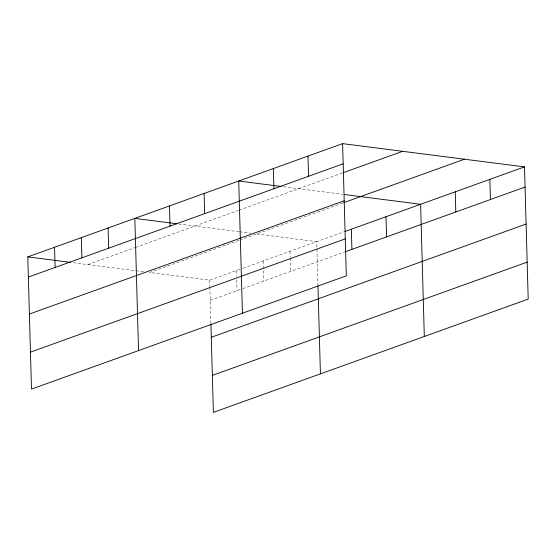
<?xml version="1.0" encoding="UTF-8"?>
<svg xmlns="http://www.w3.org/2000/svg" width="556" height="556" viewBox="0 0 556 556"><rect width="100%" height="100%" fill="white"/><g stroke="black" fill="none" stroke-linecap="round" stroke-linejoin="round"><path stroke-width="0.42" stroke-dasharray="2.78 2.08" d="M87.827 264.58L134.858 247.656M135.664 247.364L238.35 210.418M239.156 210.133L342.239 173.041M238.865 240.394L149.668 272.489L209.695 280.161L242.131 268.492M239.678 240.102L343.684 202.683M242.937 268.2L344.115 231.796M210.258 300.33L241.881 288.953M242.694 288.661L344.678 251.972M283.317 186.719L342.559 194.294M178.566 223.985L238.67 231.671M239.525 231.776L250.693 233.207M256.705 233.979L316.732 241.651L317.942 285.033M73.246 262.717L143.656 271.717M289.975 251.277L290.135 257.164M290.162 258.005L290.538 271.453M263.21 260.903L263.773 281.079M236.453 270.536L236.62 276.415M236.71 279.779L237.016 290.705M209.695 280.161L209.855 286.041M209.883 286.882L210.905 323.543"/><path stroke-width="0.83" d="M342.614 143.636L346.305 275.839L31.49 389.103L27.8 256.9L342.614 143.636L524.51 166.897L528.2 299.1L213.386 412.364L210.932 324.405M28.363 277.076L343.177 163.811M343.045 172.756L402.641 151.315M29.398 314.043L344.213 200.779M343.684 202.683L464.482 159.218M344.915 231.511L524.51 166.897M30.462 352.136L345.276 238.871M345.478 251.68L525.072 187.066M211.287 337.304L526.101 224.04M212.357 375.39L527.164 262.126M281.6 186.496L238.726 181.013L242.416 313.216M344.275 194.51L420.621 204.274L424.311 336.477M176.857 223.762L134.837 218.39L138.527 350.593M27.8 256.9L70.675 262.383M489.878 179.352L490.441 199.528M455.246 191.813L455.809 211.989M385.989 216.736L386.552 236.905M351.357 229.19L351.92 249.366M317.969 285.895L320.423 373.854M307.982 156.097L308.545 176.266M273.357 168.558L273.92 188.727M204.094 193.474L204.657 213.643M169.469 205.935L170.032 226.104M108.079 228.023L108.642 248.191M81.315 237.648L81.885 257.817M54.557 247.274L55.12 267.45"/></g></svg>
